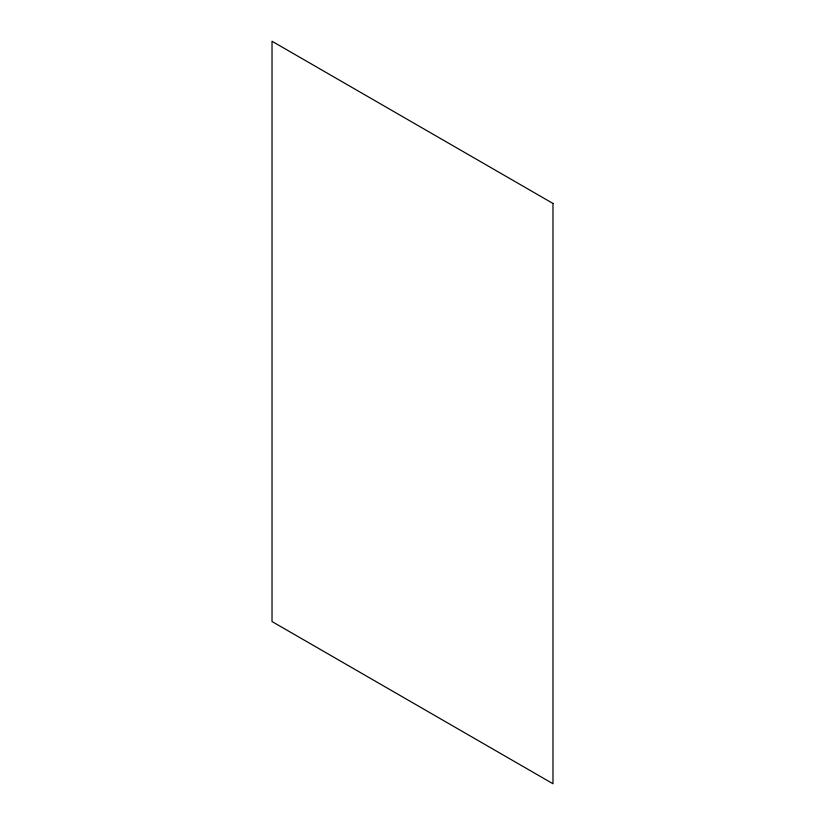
<?xml version="1.0" encoding="UTF-8"?>
<svg xmlns="http://www.w3.org/2000/svg" width="825" height="825" viewBox="0 0 825 825"><rect width="100%" height="100%" fill="white"/><g stroke="black" fill="none" stroke-linecap="round" stroke-linejoin="round"><path stroke-width="1.24" d="M552.977 203.455L272.023 41.25L272.023 621.545L552.977 783.75L552.977 203.455"/></g></svg>
